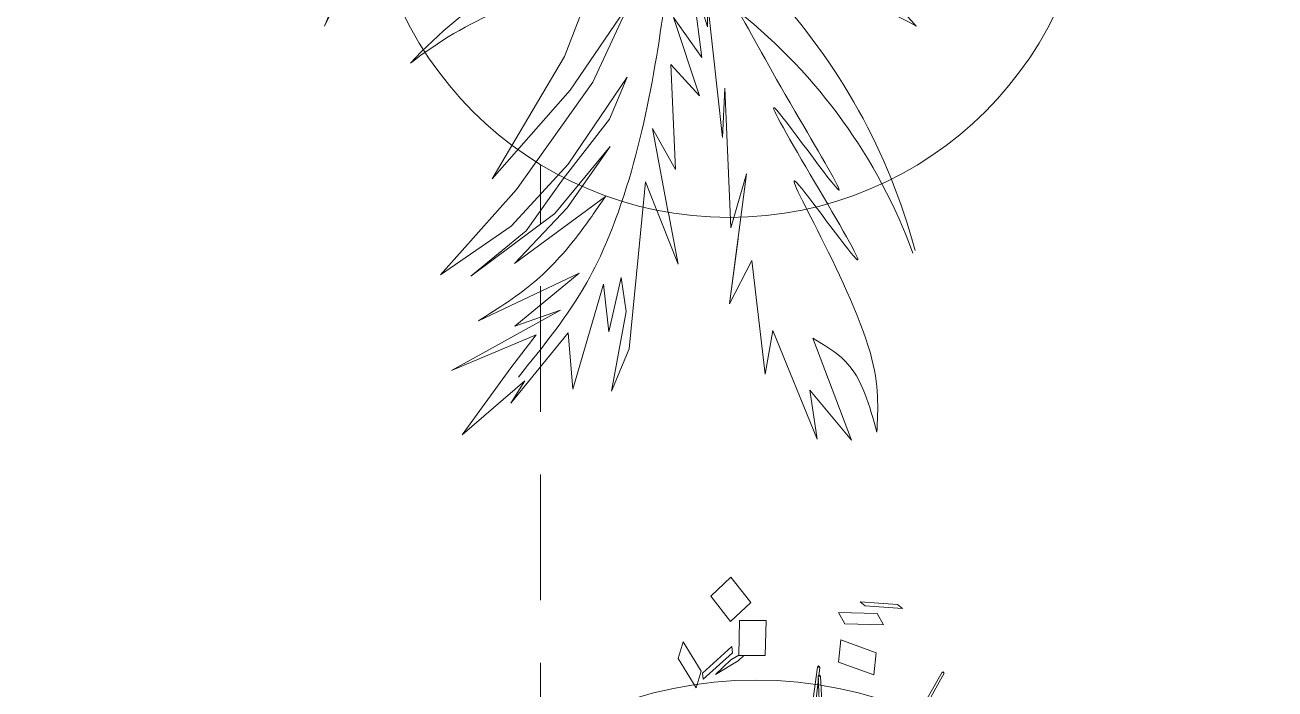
# Model space of a CAD drawing. Header units: centimetres. Extents: x 5488 to 20269, y -31398 to -19684.
# Drawn here: x 6885.2 to 6948.4, y -23891.4 to -23857.8 of the extents above; entities that cross this region are included whole.
import ezdxf

# ---------------------------------------------------------------- set-up
doc = ezdxf.new("R2010")
doc.units = ezdxf.units.CM
doc.set_wipeout_variables(frame=1)
doc.linetypes.add('HIDDEN', pattern=[9.525, 6.35, -3.175])
doc.layers.add('wipeout', color=7, linetype='Continuous', true_color=0xffffff)
for name, color, linetype, lineweight in [('xxx_Auto_FURNISHED-01', 252, 'Continuous', 0), ('xxx_Auto_Kaplama_Ahşap Tarama', 16, 'Continuous', 5), ('xxx_Auto_Tefris_Silik', 252, 'Continuous', 13), ('xxx_Auto_Tefris_Tefris', 32, 'Continuous', 15)]:
    doc.layers.add(name, color=color, linetype=linetype, lineweight=lineweight)
doc.layers.add('xxx_Auto_LANDSCAPE', color=7, linetype='Continuous', lineweight=0, true_color=0x496639)

# ---------------------------------------------------------------- blocks, each defined once
blk = doc.blocks.new('palm_plan')
at = {"color": 0}
for p, q in [((29.25, -13.53), (45.37, -18.59)), ((29.25, -13.53), (40.16, -14.9)), ((40.16, -14.9), (35.5, -12.77)), ((35.5, -12.77), (62.01, -21.59)), ((62.01, -21.59), (53.08, -16.94)), ((53.08, -16.94), (79.49, -27.71)), ((45.37, -18.59), (35.57, -20.41)), ((35.57, -20.41), (52.36, -22.28)), ((79.49, -27.71), (70.84, -20.24)), ((70.84, -20.24), (93.51, -34.47)), ((52.36, -22.28), (44.04, -24.96)), ((129.23, -23.51), (107.01, -21.95)), ((44.04, -24.96), (63.97, -33.04)), ((116.39, -26.98), (129.23, -23.51)), ((40.7, -40.9), (29.12, -27.37)), ((29.12, -27.37), (40.23, -45.79)), ((93.51, -34.47), (82.18, -27.35)), ((93.51, -34.47), (87.39, -26.64)), ((87.39, -26.64), (109.62, -33.92)), ((126.11, -29.76), (116.39, -26.98)), ((109.62, -33.92), (102.15, -28.72)), ((102.15, -28.72), (126.11, -29.76)), ((63.97, -33.04), (54.38, -33.8)), ((33.49, -43.95), (25.22, -35.42)), ((49, -40.98), (42.68, -34.1)), ((42.68, -34.1), (53.79, -52.52)), ((54.38, -33.8), (81.77, -40.67)), ((81.77, -40.67), (63.69, -39.64)), ((63.69, -39.64), (77.03, -47.43)), ((54.11, -64.23), (40.7, -40.9)), ((56.11, -54.67), (49, -40.98)), ((61.84, -56.44), (54.09, -43.16)), ((54.09, -43.16), (61.81, -59.2)), ((50.03, -67.81), (33.49, -43.95)), ((40.23, -45.79), (50.03, -67.81)), ((62.98, -48.36), (67.67, -70.97)), ((77.03, -47.43), (93.33, -56.96)), ((53.79, -52.52), (60.45, -68.34)), ((86.12, -54.34), (79.33, -52.35)), ((79.33, -52.35), (88.41, -59.26)), ((62.6, -66.02), (56.11, -54.67)), ((99.65, -63.84), (86.12, -54.34)), ((67.67, -70.97), (61.84, -56.44)), ((88.41, -59.26), (79.08, -56.18)), ((79.08, -56.18), (95.97, -70.83)), ((93.33, -56.96), (99.65, -63.84)), ((61.81, -59.2), (66.31, -80.11)), ((79.32, -76.19), (75, -59.76)), ((75, -59.76), (75.22, -82.54)), ((63.49, -85.62), (54.11, -64.23)), ((66.31, -80.11), (62.6, -66.02)), ((60.45, -68.34), (63.49, -85.62)), ((80.26, -66.41), (79.32, -76.19)), ((82.16, -91.76), (80.26, -66.41)), ((95.97, -70.83), (85.15, -66.89)), ((85.15, -66.89), (93.3, -83.57)), ((82.76, -73.04), (82.16, -91.76)), ((86.73, -80.53), (82.76, -73.04)), ((93.3, -83.57), (90.36, -79.07)), ((90.36, -79.07), (95.03, -95.31)), ((95.03, -95.31), (86.73, -80.53))]:
    blk.add_line(p, q, dxfattribs=at)
for centre, radius, start, end in [((75.42, -36.07), 62.46, 106.2911, 146.5573), ((89.12, -20.29), 54.1, 125.2433, 156.3329), ((77.98, -118.6), 124.94, 80.1144, 108.4985), ((90.77, -108.29), 112.52, 85.428, 116.7161), ((51.32, -50.14), 56.68, 142.795, 219.1337), ((103.98, -38.38), 89.4, 170.2572, 202.8835), ((97.56, -54.6), 78.17, 162.3252, 193.7177), ((50.25, -44.67), 59.51, 175.1686, 223.8733)]:
    blk.add_arc(centre, radius, start, end, dxfattribs=at)
for points in [[(40.19, -7.78), (65.46, -5.69), (81.71, -4.5), (61.04, -9.39), (96.2, -7.03), (77.41, -11.47), (114.7, -12.58), (129.93, -18.14)], [(19.89, -13.23), (64.29, -44.75), (77.35, -59.14), (89.08, -79.91)], [(107.01, -21.95), (113.96, -17.96), (129.93, -18.14)], [(62.98, -48.36), (67.38, -55.92), (72.6, -68.22), (75.22, -82.54)]]:
    blk.add_spline(points, degree=3, dxfattribs=at)
blk = doc.blocks.new('A$C21533CF2')
blk.add_wipeout([(74.13, 39.489), (75.197, 40.417), (76.213, 41.4), (77.177, 42.435), (78.085, 43.519), (78.935, 44.649), (79.725, 45.822), (80.452, 47.035), (81.115, 48.284), (81.712, 49.566), (82.241, 50.877), (82.7, 52.214), (83.089, 53.574), (83.406, 54.952), (83.65, 56.345), (83.822, 57.748), (83.919, 59.159), (83.943, 60.573), (83.892, 61.986), (83.768, 63.395), (83.57, 64.795), (83.299, 66.183), (82.956, 67.554), (82.542, 68.906), (82.057, 70.235), (81.504, 71.536), (80.883, 72.806), (80.196, 74.043), (79.446, 75.241), (78.634, 76.399), (77.763, 77.512), (76.834, 78.579), (75.851, 79.595), (74.816, 80.559), (73.732, 81.467), (72.602, 82.317), (71.429, 83.107), (70.217, 83.834), (68.968, 84.497), (67.686, 85.094), (66.374, 85.623), (65.037, 86.082), (63.677, 86.471), (62.299, 86.788), (60.907, 87.032), (59.503, 87.204), (58.092, 87.301), (56.679, 87.325), (55.265, 87.274), (53.857, 87.15), (52.457, 86.952), (51.069, 86.681), (49.697, 86.338), (48.345, 85.924), (47.017, 85.439), (45.716, 84.886), (44.445, 84.265), (43.209, 83.578), (42.01, 82.828), (40.853, 82.016), (39.739, 81.145), (38.672, 80.216), (37.656, 79.233), (36.692, 78.198), (35.784, 77.114), (34.934, 75.984), (34.144, 74.812), (33.417, 73.599), (32.754, 72.35), (32.157, 71.068), (31.629, 69.756), (31.169, 68.419), (30.781, 67.059), (30.464, 65.681), (30.219, 64.289), (30.048, 62.885), (29.95, 61.474), (29.927, 60.061), (29.977, 58.647), (30.101, 57.239), (30.299, 55.839), (30.57, 54.451), (30.913, 53.079), (31.328, 51.727), (31.812, 50.399), (32.366, 49.098), (32.987, 47.827), (33.673, 46.591), (34.423, 45.392), (35.235, 44.235), (36.107, 43.121), (37.035, 42.054), (38.018, 41.038), (39.053, 40.074), (40.137, 39.166), (41.267, 38.316), (42.44, 37.526), (43.653, 36.799), (44.902, 36.136), (46.184, 35.539), (47.495, 35.011), (48.832, 34.551), (50.192, 34.163), (51.57, 33.846), (52.963, 33.601), (54.366, 33.43), (55.777, 33.332), (57.191, 33.309), (58.604, 33.359), (60.013, 33.483), (61.413, 33.681), (62.801, 33.952), (64.172, 34.295), (65.524, 34.71), (66.853, 35.194), (68.154, 35.748), (69.424, 36.369), (70.661, 37.055), (71.859, 37.805), (73.017, 38.617)]).dxf.layer = 'wipeout'
at = {"layer": 'xxx_Auto_Tefris_Tefris'}
blk.add_circle((56.935, 60.317), 27, dxfattribs=at)
at = {"layer": 'xxx_Auto_LANDSCAPE', "xscale": -0.364783083416274, "yscale": 0.364783083416274, "zscale": 0.3647830834162722, "rotation": 328.9633282841189}
blk.add_blockref('palm_plan', (59.413, 57.228), dxfattribs=at)
blk = doc.blocks.new('agac0001')
at = {"layer": 'xxx_Auto_LANDSCAPE', "linetype": 'Continuous'}
for points in [[(47.25, 32.78), (40.08, 26.85)], [(47.25, 32.78), (47.42, 32.73)], [(47.41, 32.57), (47.25, 32.78)], [(47.42, 32.73), (47.34, 32.66)], [(47.42, 32.73), (47.41, 32.57)], [(47.41, 32.57), (40.31, 26.53)], [(56.71, 28.64), (56.1, 29.15)], [(56.1, 29.15), (57.26, 24.67)], [(57.88, 24.16), (56.71, 28.64)], [(54.55, 26.49), (56.05, 25.95)], [(55.56, 21.78), (54.55, 26.49)], [(48.62, 24.13), (51.29, 24.93)], [(51.29, 24.93), (53.66, 20.92)], [(56.05, 25.95), (57.06, 21.24)], [(51, 20.13), (48.62, 24.13)], [(57.26, 24.67), (57.88, 24.16)], [(57.06, 21.24), (55.56, 21.78)], [(53.66, 20.92), (51, 20.13)], [(49.7, 17.58), (41.73, 16.51)], [(49.73, 17.32), (41.79, 16.13)], [(49.47, 17.29), (43.46, 15.44)], [(50.87, 17.41), (43.6, 15.03)], [(49.7, 17.58), (49.84, 17.46)], [(49.73, 17.32), (49.7, 17.58)], [(49.84, 17.46), (49.72, 17.44)], [(49.84, 17.46), (49.73, 17.32)], [(50.78, 17.69), (49.78, 17.38)], [(50.78, 17.69), (51, 17.6)], [(50.87, 17.41), (50.78, 17.69)], [(51, 17.6), (50.82, 17.55)], [(51, 17.6), (50.87, 17.41)], [(57.77, 12.22), (53.5, 11.32)], [(53.5, 11.32), (54.1, 8.06)], [(58.37, 8.96), (57.77, 12.22)], [(58.45, 7.86), (60.31, 10.75)], [(60.31, 10.75), (63.85, 8.91)], [(53.46, 7.86), (52.31, 4.81)], [(53.99, 8.68), (53.46, 7.86)], [(53.73, 6.99), (54.14, 8.07)], [(54.1, 8.06), (58.37, 8.96)], [(61.99, 6.01), (58.45, 7.86)], [(63.85, 8.91), (61.99, 6.01)], [(54.59, 7.35), (52.02, 3.17)], [(52.31, 4.81), (53.73, 6.99)], [(52.78, 3.23), (55.34, 7.42)], [(55.34, 7.42), (54.59, 7.35)], [(52.02, 3.17), (52.78, 3.23)], [(51.1, 2.12), (53.03, 3.11)], [(55.12, 0.61), (51.1, 2.12)], [(53.03, 3.11), (57.06, 1.59)], [(57.06, 1.59), (55.12, 0.61)]]:
    blk.add_lwpolyline(points, dxfattribs=at)
blk = doc.blocks.new('A$C7365360F')
at = {"layer": 'xxx_Auto_FURNISHED-01'}
blk.add_circle((0.264, 0.108), 17.28, dxfattribs=at)
at = {"layer": 'xxx_Auto_LANDSCAPE', "xscale": 0.338688, "yscale": 0.338688, "zscale": 0.2074463999999999}
blk.add_blockref('agac0001', (0.079, 0.033), dxfattribs=at)

msp = doc.modelspace()

# ---------------------------------------------------------------- linework, layer by layer
at = {"layer": 'xxx_Auto_Tefris_Silik', "linetype": 'HIDDEN'}
msp.add_lwpolyline([(6911.292, -23137.572), (6911.292, -23959.01)], dxfattribs=at)

# ---------------------------------------------------------------- next in the draw order: block references
at = {"layer": 'xxx_Auto_Tefris_Tefris', "linetype": 'ByBlock', "xscale": -0.6785773943030611, "yscale": 0.6785773943030611, "zscale": 0.6785773943030642, "rotation": 263.6633441428334}
msp.add_blockref('A$C21533CF2', (6875.887, -23883.071), dxfattribs=at)

# ---------------------------------------------------------------- next in the draw order: hatches: boundary and pattern name
at = {"layer": 'xxx_Auto_Kaplama_Ahşap Tarama'}
h = msp.add_hatch(dxfattribs=at)
h.set_pattern_fill('AR-CONC', color=256, scale=0.5)
h.set_pattern_definition([(50, (809.53, -3617.59), (91.09233, -7.96954), [9.525, -104.775]), (355, (809.53, -3617.59), (-17.6217, 95.52842), [7.62, -83.8203]), (100.45144, (817.12, -3618.255), (73.47062, 87.55888), [8.095, -89.04512]), (46.1842, (809.53, -3592.19), (135.5395, -21.02116), [14.2875, -157.1625]), (96.63556, (820.83, -3593.94), (118.70207, 123.71306), [12.1425, -133.5678]), (351.18415, (809.53, -3592.19), (118.70207, 123.71306), [11.43, -125.72987]), (21, (822.23, -3598.54), (75.8072, -51.1326), [9.525, -104.775]), (326, (822.23, -3598.54), (30.901, 92.09398), [7.62, -83.82]), (71.45144, (828.55, -3602.8), (106.7082, 40.96138), [8.095, -89.04497]), (37.5, (809.53, -3617.59), (1.5443, 42.27752), [0, -82.804, 0, -85.09, 0, -84.1375]), (7.5, (809.53, -3617.59), (33.40983, 50.09029), [0, -48.514, 0, -80.899, 0, -32.0675]), (327.5, (781.21, -3617.59), (67.795298, -2.864372), [0, -31.75, 0, -99.06, 0, -131.445]), (317.5, (768.51, -3617.59), (74.06459, 12.71325), [0, -41.275, 0, -65.786, 0, -93.345])])
edge = h.paths.add_edge_path()
edge.add_line((9312.934, -27555.319), (9330.626, -27555.319))
edge.add_arc((9330.626, -27548.319), 7, 270, 349.55924)
edge.add_arc((-12655703.852, 2009176.564), 12827763.879, 350.8642093147, 350.8644691226)
edge.add_line((9346.746, -27492.157), (9332.45, -27492.157))
edge.add_line((9332.45, -27492.157), (9332.449, -27061.102))
edge.add_line((9332.449, -27061.102), (9346.746, -27061.102))
edge.add_arc((-12660642.429, -2064524.007), 12832765.905, 9.1355309233, 9.1357906395)
edge.add_arc((9330.626, -27004.939), 7, 10.44076, 90)
edge.add_line((9330.626, -26997.939), (9312.934, -26997.939))
edge.add_arc((9312.934, -27004.939), 7, 90, 170.48641)
edge.add_arc((10864.464, -27276.629), 1582.138, 170.069442, 189.930558)
edge.add_arc((9312.934, -27548.319), 7, 189.51359, 270)

# ---------------------------------------------------------------- next in the draw order: block references
at = {"layer": 'xxx_Auto_Tefris_Tefris', "xscale": -1.2, "yscale": 1.2, "rotation": 280.6128426569576}
msp.add_blockref('A$C7365360F', (6922.12, -23911.991), dxfattribs=at)

doc.saveas('drawing.dxf')
